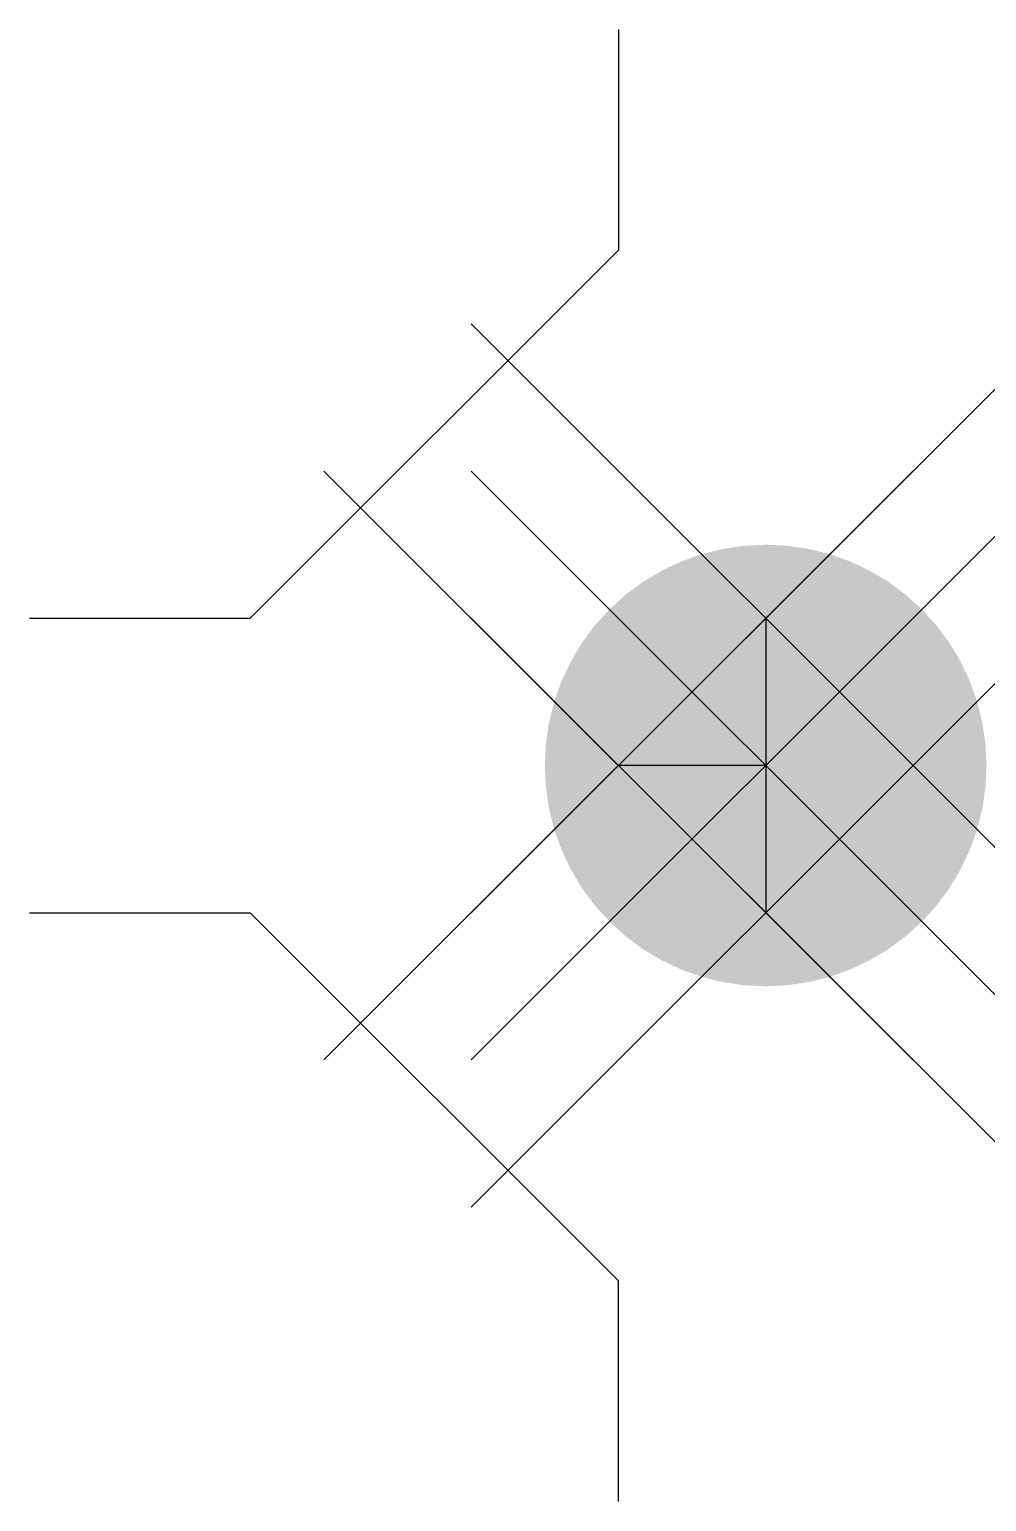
# Model space of a CAD drawing. Extents: x 74.5 to 77.75, y -66 to -61.
import ezdxf

# ---------------------------------------------------------------- set-up
doc = ezdxf.new("R2010")
doc.units = 0
doc.header["$LTSCALE"] = 0.2
doc.header["$PDMODE"] = 3
doc.header["$PDSIZE"] = -2
doc.layers.get('0').update_dxf_attribs({"linetype": 'CONTINUOUS'})
doc.layers.add('C', color=7, linetype='CONTINUOUS')
doc.layers.add('INFO', color=2, linetype='CONTINUOUS')

msp = doc.modelspace()

# ---------------------------------------------------------------- linework, layer by layer
at = {"color": 0, "linetype": 'CONTINUOUS'}
for p, q in [((77, -63), (77, -64)), ((77, -63.5), (76.5, -63.5))]:
    msp.add_line(p, q, dxfattribs=at)
at = {"color": 0, "linetype": 'CONTINUOUS', "const_width": 0.75}
msp.add_lwpolyline([(77, -63.875, 1), (77, -63.125, 1)], format="xyb", close=True, dxfattribs=at)
at = {"layer": 'C', "color": 0, "linetype": 'CONTINUOUS'}
for p in [(77, -63), (77, -63), (76.5, -63.5), (76.5, -63.5), (77, -63.5), (77, -64)]:
    msp.add_point(p, dxfattribs=at)
at = {"layer": 'INFO', "color": 0, "linetype": 'CONTINUOUS'}
for p, q in [((76.5, -61), (76.5, -61.75)), ((75.25, -63), (76.5, -61.75)), ((74.5, -63), (75.25, -63)), ((74.5, -64), (75.25, -64)), ((75.25, -64), (76.5, -65.25)), ((76.5, -66), (76.5, -65.25))]:
    msp.add_line(p, q, dxfattribs=at)

doc.saveas('drawing.dxf')
